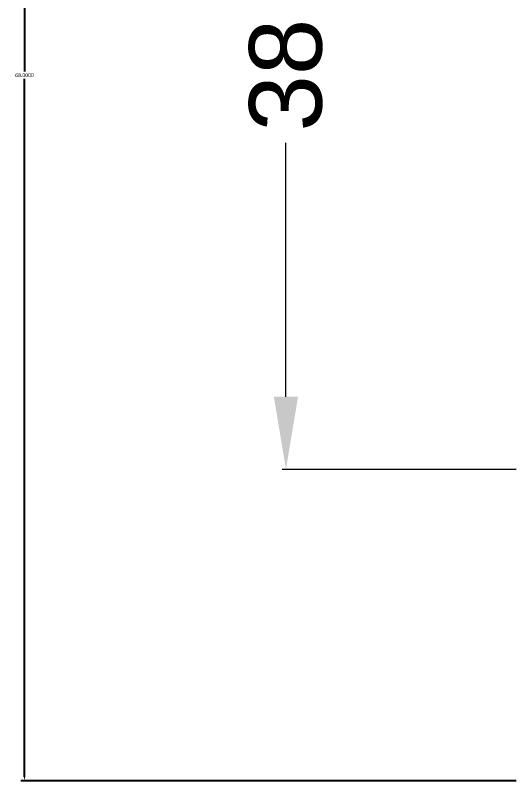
# Model space of a CAD drawing. Header units: millimetres. Extents: x 1235 to 2210, y 811 to 2257.
# Drawn here: x 1852.01 to 1876.18, y 1212.44 to 1249.33 of the extents above; entities that cross this region are included whole.
import ezdxf

# ---------------------------------------------------------------- set-up
doc = ezdxf.new("R2010")
doc.units = ezdxf.units.MM
doc.linetypes.add('штрихпунктирная', pattern=[25.4, 12.7, -6.35, 0, -6.35])
doc.styles.get("Standard").update_dxf_attribs({"font": 'arial.ttf'})
doc.dimstyles.get("Standard").update_dxf_attribs({"dimtxt": 0.18, "dimasz": 0.18, "dimexe": 0.18, "dimexo": 0.0625, "dimgap": 0.09, "dimtad": 0, "dimtih": 1, "dimtoh": 1, "dimdec": 4, "dimzin": 0, "dimdsep": 46, "dimtxsty": 'Standard', "dimcen": 0.09, "dimadec": 0, "dimazin": 0, "dimtfac": 1, "dimtdec": 4, "dimtofl": 0, "dimtmove": 0, "dimatfit": 3, "dimfxl": 1, "dimtolj": 1, "dimtzin": 0, "dimarcsym": 0})

# ---------------------------------------------------------------- blocks, each defined once
blk = doc.blocks.new('*D58')
at = {"color": 0, "lineweight": -2, "transparency": 16777216}
for p, q in [((1876.149, 1280.443), (1852.273, 1280.443)), ((1852.453, 1280.263), (1852.453, 1246.625)), ((1852.453, 1212.623), (1852.453, 1246.261)), ((1876.149, 1212.443), (1852.273, 1212.443))]:
    blk.add_line(p, q, dxfattribs=at)
at = {"color": 0, "lineweight": 15, "transparency": 16777216}
for points in [[(1852.423, 1280.263), (1852.483, 1280.263), (1852.453, 1280.443)], [(1852.423, 1212.623), (1852.483, 1212.623), (1852.453, 1212.443)]]:
    blk.add_solid(points, dxfattribs=at)
at = {"layer": 'Defpoints', "color": 0, "lineweight": 15, "transparency": 16777216}
for p in [(1876.212, 1280.443), (1852.453, 1212.443), (1876.212, 1212.443)]:
    blk.add_point(p, dxfattribs=at)
at = {"color": 0, "lineweight": 15, "transparency": 16777216, "insert": (1852.453, 1246.443), "char_height": 0.18, "attachment_point": 5}
blk.add_mtext('\\A1;68.0000', dxfattribs=at)

msp = doc.modelspace()

# ---------------------------------------------------------------- linework, layer by layer
at = {"linetype": 'штрихпунктирная', "lineweight": 15}
msp.add_line((1924.35324, 1243.56024), (1873.41842, 1243.56024), dxfattribs=at)
at = {"lineweight": 15}
for p, q in [((1865.05682, 1230.94317), (1865.05682, 1243.18328)), ((1876.14921, 1227.44317), (1864.87682, 1227.44317))]:
    msp.add_line(p, q, dxfattribs=at)
msp.add_solid([(1864.47349, 1230.94317), (1865.64016, 1230.94317), (1865.05682, 1227.44317)], dxfattribs=at)

# ---------------------------------------------------------------- texts
at = {"lineweight": 15, "insert": (1865.05682, 1246.44317), "char_height": 3.5, "attachment_point": 5, "rotation": 90}
msp.add_mtext('\\A1;38', dxfattribs=at)

# ---------------------------------------------------------------- dimensions: what is measured, and where the dimension line sits
at = {"lineweight": 15}
dim = msp.add_linear_dim(base=(1852.45316, 1212.44317), p1=(1876.21171, 1280.44317), p2=(1876.21171, 1212.44317), angle=90, dimstyle='Standard', dxfattribs=at)
dim.commit()
dim.dimension.update_dxf_attribs({"geometry": '*D58', "text_midpoint": (1852.45316, 1246.44317), "dimtype": 160})

doc.saveas('drawing.dxf')
